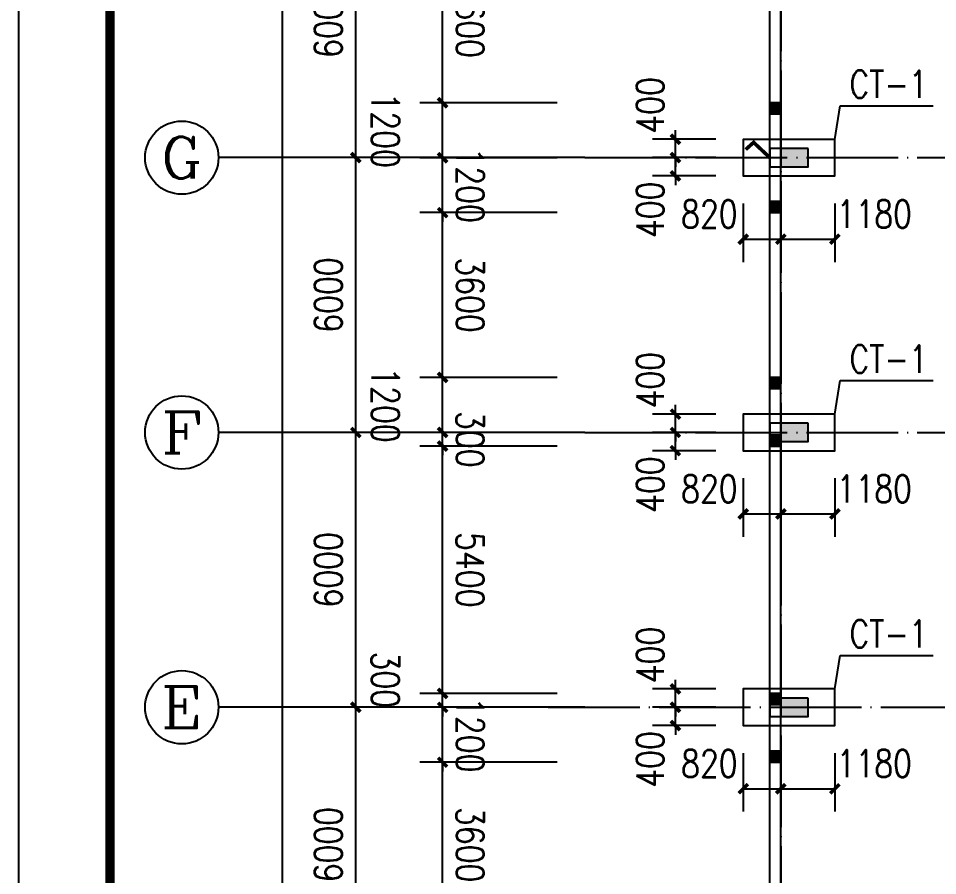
# Model space of a CAD drawing. Extents: x 31695611 to 39053694, y -59225 to 904195.
# Drawn here: x 38411260 to 38431330, y 808582 to 827300 of the extents above; entities that cross this region are included whole.
import ezdxf
from ezdxf.enums import TextEntityAlignment as Align

# ---------------------------------------------------------------- set-up
doc = ezdxf.new("R2010")
doc.units = 0
doc.header["$LTSCALE"] = 1000
doc.header["$MEASUREMENT"] = 0
doc.linetypes.add('ACAD_ISO04W100', pattern=[30.5, 24, -3, 0.5, -3])
doc.linetypes.add('DOTE', pattern=[2.42, 2, -0.2, 0.02, -0.2])
doc.layers.get('0').update_dxf_attribs({"linetype": 'CONTINUOUS'})
doc.layers.get('DEFPOINTS').update_dxf_attribs({"linetype": 'CONTINUOUS'})
for name, color, linetype in [('1506', 2, 'CONTINUOUS'), ('AXIS', 3, 'CONTINUOUS'), ('AXIS_TEXT', 7, 'CONTINUOUS'), ('COLUMN', 2, 'CONTINUOUS'), ('DOTE', 1, 'ACAD_ISO04W100'), ('PUB_DIM', 3, 'CONTINUOUS'), ('PUB_HATCH', 8, 'CONTINUOUS'), ('PUB_TITLE', 4, 'CONTINUOUS'), ('梁', 4, 'CONTINUOUS')]:
    doc.layers.add(name, color=color, linetype=linetype)
doc.styles.add('_TCH_AXIS', font='COMPLEX', dxfattribs={"bigfont": 'GBCBIG'})
doc.styles.add('COMPLEX', font='COMPLEX')
doc.styles.add('DIM_FONT', font='SIMPLEX.shx', dxfattribs={"width": 0.8})
doc.dimstyles.new('DIMN200', dxfattribs={"dimscale": 2, "dimtxt": 300, "dimasz": 100, "dimexe": 250, "dimexo": 300, "dimgap": 150, "dimtad": 1, "dimdec": 0, "dimzin": 0, "dimtxsty": 'DIM_FONT', "dimblk": 'ARCHTICK', "dimcen": 0.09, "dimclrt": 7, "dimazin": 3, "dimtfac": 1, "dimtdec": 0, "dimtix": 1, "dimtmove": 0, "dimatfit": 3, "dimtolj": 1, "dimtzin": 0})

# ---------------------------------------------------------------- blocks, each defined once
blk = doc.blocks.new('_ARCHTICK')
at = {"color": 0, "linetype": 'BYBLOCK', "const_width": 0.4}
blk.add_lwpolyline([(-0.5, -0.5), (0.5, 0.5)], dxfattribs=at)
blk = doc.blocks.new('*D165')
at = {"layer": 'AXIS', "color": 0}
for p, q in [((38423027, 811058), (38420022, 811058)), ((38420522, 807458), (38420522, 811058)), ((38423027, 807458), (38420022, 807458))]:
    blk.add_line(p, q, dxfattribs=at)
at = {"layer": 'DEFPOINTS', "color": 0}
for p in [(38420522, 811058), (38423627, 811058), (38423627, 807458)]:
    blk.add_point(p, dxfattribs=at)
at = {"layer": 'AXIS', "color": 0, "xscale": 200, "yscale": 200, "zscale": 200}
for p, rotation in [((38420522, 811058), 90.00010953963749), ((38420522, 807458), 270.0001095396375)]:
    blk.add_blockref('_ARCHTICK', p, dxfattribs=dict(at, rotation=rotation))
at = {"layer": 'AXIS', "color": 7, "insert": (38421122, 809258), "char_height": 600, "attachment_point": 5, "rotation": 270.0001, "style": 'DIM_FONT'}
blk.add_mtext('\\A1;3600', dxfattribs=at)
blk = doc.blocks.new('*D166')
at = {"layer": 'AXIS', "color": 0}
for p, q in [((38420522, 812258), (38420522, 812458)), ((38423027, 812258), (38420022, 812258)), ((38420522, 811058), (38420522, 812258)), ((38423027, 811058), (38420022, 811058)), ((38420522, 811058), (38420522, 810858))]:
    blk.add_line(p, q, dxfattribs=at)
at = {"layer": 'DEFPOINTS', "color": 0}
for p in [(38420522, 812258), (38423627, 812258), (38423627, 811058)]:
    blk.add_point(p, dxfattribs=at)
at = {"layer": 'AXIS', "color": 0, "xscale": 200, "yscale": 200, "zscale": 200}
for p, rotation in [((38420522, 812258), 270.0001095396524), ((38420522, 811058), 90.00010953965239)]:
    blk.add_blockref('_ARCHTICK', p, dxfattribs=dict(at, rotation=rotation))
at = {"layer": 'AXIS', "color": 7, "insert": (38421122, 811658), "char_height": 600, "attachment_point": 5, "rotation": 270.0001, "style": 'DIM_FONT'}
blk.add_mtext('\\A1;1200', dxfattribs=at)
blk = doc.blocks.new('*D167')
at = {"layer": 'AXIS', "color": 0}
for p, q in [((38420522, 812559), (38420522, 812759)), ((38423027, 812559), (38420022, 812559)), ((38420522, 812258), (38420522, 812559)), ((38423027, 812258), (38420022, 812258)), ((38420522, 812258), (38420522, 812058))]:
    blk.add_line(p, q, dxfattribs=at)
at = {"layer": 'DEFPOINTS', "color": 0}
for p in [(38420522, 812559), (38423627, 812559), (38423627, 812258)]:
    blk.add_point(p, dxfattribs=at)
at = {"layer": 'AXIS', "color": 0, "xscale": 200, "yscale": 200, "zscale": 200}
for p, rotation in [((38420522, 812559), 270.000109538971), ((38420522, 812258), 90.00010953897099)]:
    blk.add_blockref('_ARCHTICK', p, dxfattribs=dict(at, rotation=rotation))
at = {"layer": 'AXIS', "color": 7, "insert": (38419272, 812858), "char_height": 600, "attachment_point": 5, "rotation": 270.0001, "style": 'DIM_FONT'}
blk.add_mtext('\\A1;300', dxfattribs=at)
blk = doc.blocks.new('*D168')
at = {"layer": 'AXIS', "color": 0}
for p, q in [((38423027, 817959), (38420022, 817959)), ((38420522, 812559), (38420522, 817959)), ((38423027, 812559), (38420022, 812559))]:
    blk.add_line(p, q, dxfattribs=at)
at = {"layer": 'DEFPOINTS', "color": 0}
for p in [(38420522, 817959), (38423627, 817959), (38423627, 812559)]:
    blk.add_point(p, dxfattribs=at)
at = {"layer": 'AXIS', "color": 0, "xscale": 200, "yscale": 200, "zscale": 200}
for p, rotation in [((38420522, 817959), 90.00010953963375), ((38420522, 812559), 270.0001095396337)]:
    blk.add_blockref('_ARCHTICK', p, dxfattribs=dict(at, rotation=rotation))
at = {"layer": 'AXIS', "color": 7, "insert": (38421122, 815259), "char_height": 600, "attachment_point": 5, "rotation": 270.0001, "style": 'DIM_FONT'}
blk.add_mtext('\\A1;5400', dxfattribs=at)
blk = doc.blocks.new('*D169')
at = {"layer": 'AXIS', "color": 0}
for p, q in [((38420522, 818258), (38420522, 818458)), ((38423027, 818258), (38420022, 818258)), ((38420522, 817959), (38420522, 818258)), ((38423027, 817959), (38420022, 817959)), ((38420522, 817959), (38420522, 817759))]:
    blk.add_line(p, q, dxfattribs=at)
at = {"layer": 'DEFPOINTS', "color": 0}
for p in [(38420522, 818258), (38423627, 818258), (38423627, 817959)]:
    blk.add_point(p, dxfattribs=at)
at = {"layer": 'AXIS', "color": 0, "xscale": 200, "yscale": 200, "zscale": 200}
for p, rotation in [((38420522, 818258), 270.0001095401734), ((38420522, 817959), 90.0001095401734)]:
    blk.add_blockref('_ARCHTICK', p, dxfattribs=dict(at, rotation=rotation))
at = {"layer": 'AXIS', "color": 7, "insert": (38421122, 818108), "char_height": 600, "attachment_point": 5, "rotation": 270.0001, "style": 'DIM_FONT'}
blk.add_mtext('\\A1;300', dxfattribs=at)
blk = doc.blocks.new('*D170')
at = {"layer": 'AXIS', "color": 0}
for p, q in [((38423027, 819458), (38420022, 819458)), ((38420522, 818258), (38420522, 819458)), ((38423027, 818258), (38420022, 818258))]:
    blk.add_line(p, q, dxfattribs=at)
at = {"layer": 'DEFPOINTS', "color": 0}
for p in [(38420522, 819458), (38423627, 819458), (38423627, 818258)]:
    blk.add_point(p, dxfattribs=at)
at = {"layer": 'AXIS', "color": 0, "xscale": 200, "yscale": 200, "zscale": 200}
for p, rotation in [((38420522, 819458), 90.00010953950991), ((38420522, 818258), 270.0001095395099)]:
    blk.add_blockref('_ARCHTICK', p, dxfattribs=dict(at, rotation=rotation))
at = {"layer": 'AXIS', "color": 7, "insert": (38419272, 818858), "char_height": 600, "attachment_point": 5, "rotation": 270.0001, "style": 'DIM_FONT'}
blk.add_mtext('\\A1;1200', dxfattribs=at)
blk = doc.blocks.new('*D171')
at = {"layer": 'AXIS', "color": 0}
for p, q in [((38423027, 823058), (38420022, 823058)), ((38420522, 819458), (38420522, 823058)), ((38423027, 819458), (38420022, 819458))]:
    blk.add_line(p, q, dxfattribs=at)
at = {"layer": 'DEFPOINTS', "color": 0}
for p in [(38420522, 823058), (38423627, 823058), (38423627, 819458)]:
    blk.add_point(p, dxfattribs=at)
at = {"layer": 'AXIS', "color": 0, "xscale": 200, "yscale": 200, "zscale": 200}
for p, rotation in [((38420522, 823058), 90.00010953964679), ((38420522, 819458), 270.0001095396468)]:
    blk.add_blockref('_ARCHTICK', p, dxfattribs=dict(at, rotation=rotation))
at = {"layer": 'AXIS', "color": 7, "insert": (38421122, 821258), "char_height": 600, "attachment_point": 5, "rotation": 270.0001, "style": 'DIM_FONT'}
blk.add_mtext('\\A1;3600', dxfattribs=at)
blk = doc.blocks.new('*D172')
at = {"layer": 'AXIS', "color": 0}
for p, q in [((38420522, 824258), (38420522, 824458)), ((38423027, 824258), (38420022, 824258)), ((38420522, 823058), (38420522, 824258)), ((38423027, 823058), (38420022, 823058)), ((38420522, 823058), (38420522, 822858))]:
    blk.add_line(p, q, dxfattribs=at)
at = {"layer": 'DEFPOINTS', "color": 0}
for p in [(38420522, 824258), (38423627, 824258), (38423627, 823058)]:
    blk.add_point(p, dxfattribs=at)
at = {"layer": 'AXIS', "color": 0, "xscale": 200, "yscale": 200, "zscale": 200}
for p, rotation in [((38420522, 824258), 270.0001095394782), ((38420522, 823058), 90.00010953947816)]:
    blk.add_blockref('_ARCHTICK', p, dxfattribs=dict(at, rotation=rotation))
at = {"layer": 'AXIS', "color": 7, "insert": (38421122, 823658), "char_height": 600, "attachment_point": 5, "rotation": 270.0001, "style": 'DIM_FONT'}
blk.add_mtext('\\A1;1200', dxfattribs=at)
blk = doc.blocks.new('*D173')
at = {"layer": 'AXIS', "color": 0}
for p, q in [((38423027, 825458), (38420022, 825458)), ((38420522, 824258), (38420522, 825458)), ((38423027, 824258), (38420022, 824258))]:
    blk.add_line(p, q, dxfattribs=at)
at = {"layer": 'DEFPOINTS', "color": 0}
for p in [(38420522, 825458), (38423627, 825458), (38423627, 824258)]:
    blk.add_point(p, dxfattribs=at)
at = {"layer": 'AXIS', "color": 0, "xscale": 200, "yscale": 200, "zscale": 200}
for p, rotation in [((38420522, 825458), 90.00010953953175), ((38420522, 824258), 270.0001095395318)]:
    blk.add_blockref('_ARCHTICK', p, dxfattribs=dict(at, rotation=rotation))
at = {"layer": 'AXIS', "color": 7, "insert": (38419272, 824858), "char_height": 600, "attachment_point": 5, "rotation": 270.0001, "style": 'DIM_FONT'}
blk.add_mtext('\\A1;1200', dxfattribs=at)
blk = doc.blocks.new('*D174')
at = {"layer": 'AXIS', "color": 0}
for p, q in [((38423027, 829058), (38420022, 829058)), ((38420522, 825458), (38420522, 829058)), ((38423027, 825458), (38420022, 825458))]:
    blk.add_line(p, q, dxfattribs=at)
at = {"layer": 'DEFPOINTS', "color": 0}
for p in [(38420522, 829058), (38423627, 829058), (38423627, 825458)]:
    blk.add_point(p, dxfattribs=at)
at = {"layer": 'AXIS', "color": 0, "xscale": 200, "yscale": 200, "zscale": 200}
for p, rotation in [((38420522, 829058), 90.00010953963951), ((38420522, 825458), 270.0001095396395)]:
    blk.add_blockref('_ARCHTICK', p, dxfattribs=dict(at, rotation=rotation))
at = {"layer": 'AXIS', "color": 7, "insert": (38421122, 827258), "char_height": 600, "attachment_point": 5, "rotation": 270.0001, "style": 'DIM_FONT'}
blk.add_mtext('\\A1;3600', dxfattribs=at)
blk = doc.blocks.new('*D361')
at = {"layer": 'DEFPOINTS', "color": 0}
for p in [(38427087, 823859), (38427907, 823859), (38427907, 822479)]:
    blk.add_point(p, dxfattribs=at)
at = {"layer": 'PUB_DIM', "color": 0}
for p, q in [((38427087, 823259), (38427087, 821979)), ((38427907, 823259), (38427907, 821979)), ((38427087, 822479), (38427907, 822479))]:
    blk.add_line(p, q, dxfattribs=at)
at = {"layer": 'PUB_DIM', "color": 0, "xscale": 200, "yscale": 200, "zscale": 200, "rotation": 180}
blk.add_blockref('_ARCHTICK', (38427087, 822479), dxfattribs=at)
at = {"layer": 'PUB_DIM', "color": 0, "xscale": 200, "yscale": 200, "zscale": 200}
blk.add_blockref('_ARCHTICK', (38427907, 822479), dxfattribs=at)
at = {"layer": 'PUB_DIM', "color": 7, "insert": (38426347, 823029), "char_height": 600, "attachment_point": 5, "style": 'DIM_FONT'}
blk.add_mtext('\\A1;820', dxfattribs=at)
blk = doc.blocks.new('*D362')
at = {"layer": 'DEFPOINTS', "color": 0}
for p in [(38427907, 823859), (38429087, 823859), (38429087, 822479)]:
    blk.add_point(p, dxfattribs=at)
at = {"layer": 'PUB_DIM', "color": 0}
for p, q in [((38427907, 823259), (38427907, 821979)), ((38429087, 823259), (38429087, 821979)), ((38427907, 822479), (38429087, 822479))]:
    blk.add_line(p, q, dxfattribs=at)
at = {"layer": 'PUB_DIM', "color": 0, "xscale": 200, "yscale": 200, "zscale": 200, "rotation": 180}
blk.add_blockref('_ARCHTICK', (38427907, 822479), dxfattribs=at)
at = {"layer": 'PUB_DIM', "color": 0, "xscale": 200, "yscale": 200, "zscale": 200}
blk.add_blockref('_ARCHTICK', (38429087, 822479), dxfattribs=at)
at = {"layer": 'PUB_DIM', "color": 7, "insert": (38429947, 823029), "char_height": 600, "attachment_point": 5, "style": 'DIM_FONT'}
blk.add_mtext('\\A1;1180', dxfattribs=at)
blk = doc.blocks.new('*D363')
at = {"layer": 'DEFPOINTS', "color": 0}
for p in [(38425605, 824259), (38427087, 824259), (38427087, 823859)]:
    blk.add_point(p, dxfattribs=at)
at = {"layer": 'PUB_DIM', "color": 0}
for p, q in [((38425605, 824259), (38425605, 824459)), ((38426487, 824259), (38425105, 824259)), ((38425605, 823859), (38425605, 824259)), ((38426487, 823859), (38425105, 823859)), ((38425605, 823859), (38425605, 823659))]:
    blk.add_line(p, q, dxfattribs=at)
at = {"layer": 'PUB_DIM', "color": 0, "xscale": 200, "yscale": 200, "zscale": 200}
for p, rotation in [((38425605, 824259), 270), ((38425605, 823859), 90)]:
    blk.add_blockref('_ARCHTICK', p, dxfattribs=dict(at, rotation=rotation))
at = {"layer": 'PUB_DIM', "color": 7, "insert": (38425055, 823119), "char_height": 600, "attachment_point": 5, "rotation": 90, "style": 'DIM_FONT'}
blk.add_mtext('\\A1;400', dxfattribs=at)
blk = doc.blocks.new('*D364')
at = {"layer": 'DEFPOINTS', "color": 0}
for p in [(38425605, 824659), (38427087, 824659), (38427087, 824259)]:
    blk.add_point(p, dxfattribs=at)
at = {"layer": 'PUB_DIM', "color": 0}
for p, q in [((38425605, 824659), (38425605, 824859)), ((38426487, 824659), (38425105, 824659)), ((38425605, 824259), (38425605, 824659)), ((38426487, 824259), (38425105, 824259)), ((38425605, 824259), (38425605, 824059))]:
    blk.add_line(p, q, dxfattribs=at)
at = {"layer": 'PUB_DIM', "color": 0, "xscale": 200, "yscale": 200, "zscale": 200}
for p, rotation in [((38425605, 824659), 270), ((38425605, 824259), 90)]:
    blk.add_blockref('_ARCHTICK', p, dxfattribs=dict(at, rotation=rotation))
at = {"layer": 'PUB_DIM', "color": 7, "insert": (38425055, 825399), "char_height": 600, "attachment_point": 5, "rotation": 90, "style": 'DIM_FONT'}
blk.add_mtext('\\A1;400', dxfattribs=at)
blk = doc.blocks.new('*D369')
at = {"layer": 'DEFPOINTS', "color": 0}
for p in [(38427087, 817859), (38427907, 817859), (38427907, 816479)]:
    blk.add_point(p, dxfattribs=at)
at = {"layer": 'PUB_DIM', "color": 0}
for p, q in [((38427087, 817259), (38427087, 815979)), ((38427907, 817259), (38427907, 815979)), ((38427087, 816479), (38427907, 816479))]:
    blk.add_line(p, q, dxfattribs=at)
at = {"layer": 'PUB_DIM', "color": 0, "xscale": 200, "yscale": 200, "zscale": 200, "rotation": 180}
blk.add_blockref('_ARCHTICK', (38427087, 816479), dxfattribs=at)
at = {"layer": 'PUB_DIM', "color": 0, "xscale": 200, "yscale": 200, "zscale": 200}
blk.add_blockref('_ARCHTICK', (38427907, 816479), dxfattribs=at)
at = {"layer": 'PUB_DIM', "color": 7, "insert": (38426347, 817029), "char_height": 600, "attachment_point": 5, "style": 'DIM_FONT'}
blk.add_mtext('\\A1;820', dxfattribs=at)
blk = doc.blocks.new('*D370')
at = {"layer": 'DEFPOINTS', "color": 0}
for p in [(38427907, 817859), (38429087, 817859), (38429087, 816479)]:
    blk.add_point(p, dxfattribs=at)
at = {"layer": 'PUB_DIM', "color": 0}
for p, q in [((38427907, 817259), (38427907, 815979)), ((38429087, 817259), (38429087, 815979)), ((38427907, 816479), (38429087, 816479))]:
    blk.add_line(p, q, dxfattribs=at)
at = {"layer": 'PUB_DIM', "color": 0, "xscale": 200, "yscale": 200, "zscale": 200, "rotation": 180}
blk.add_blockref('_ARCHTICK', (38427907, 816479), dxfattribs=at)
at = {"layer": 'PUB_DIM', "color": 0, "xscale": 200, "yscale": 200, "zscale": 200}
blk.add_blockref('_ARCHTICK', (38429087, 816479), dxfattribs=at)
at = {"layer": 'PUB_DIM', "color": 7, "insert": (38429947, 817029), "char_height": 600, "attachment_point": 5, "style": 'DIM_FONT'}
blk.add_mtext('\\A1;1180', dxfattribs=at)
blk = doc.blocks.new('*D371')
at = {"layer": 'DEFPOINTS', "color": 0}
for p in [(38425605, 818259), (38427087, 818259), (38427087, 817859)]:
    blk.add_point(p, dxfattribs=at)
at = {"layer": 'PUB_DIM', "color": 0}
for p, q in [((38425605, 818259), (38425605, 818459)), ((38426487, 818259), (38425105, 818259)), ((38425605, 817859), (38425605, 818259)), ((38426487, 817859), (38425105, 817859)), ((38425605, 817859), (38425605, 817659))]:
    blk.add_line(p, q, dxfattribs=at)
at = {"layer": 'PUB_DIM', "color": 0, "xscale": 200, "yscale": 200, "zscale": 200}
for p, rotation in [((38425605, 818259), 270), ((38425605, 817859), 90)]:
    blk.add_blockref('_ARCHTICK', p, dxfattribs=dict(at, rotation=rotation))
at = {"layer": 'PUB_DIM', "color": 7, "insert": (38425055, 817119), "char_height": 600, "attachment_point": 5, "rotation": 90, "style": 'DIM_FONT'}
blk.add_mtext('\\A1;400', dxfattribs=at)
blk = doc.blocks.new('*D372')
at = {"layer": 'DEFPOINTS', "color": 0}
for p in [(38425605, 818659), (38427087, 818659), (38427087, 818259)]:
    blk.add_point(p, dxfattribs=at)
at = {"layer": 'PUB_DIM', "color": 0}
for p, q in [((38425605, 818659), (38425605, 818859)), ((38426487, 818659), (38425105, 818659)), ((38425605, 818259), (38425605, 818659)), ((38426487, 818259), (38425105, 818259)), ((38425605, 818259), (38425605, 818059))]:
    blk.add_line(p, q, dxfattribs=at)
at = {"layer": 'PUB_DIM', "color": 0, "xscale": 200, "yscale": 200, "zscale": 200}
for p, rotation in [((38425605, 818659), 270), ((38425605, 818259), 90)]:
    blk.add_blockref('_ARCHTICK', p, dxfattribs=dict(at, rotation=rotation))
at = {"layer": 'PUB_DIM', "color": 7, "insert": (38425055, 819399), "char_height": 600, "attachment_point": 5, "rotation": 90, "style": 'DIM_FONT'}
blk.add_mtext('\\A1;400', dxfattribs=at)
blk = doc.blocks.new('*D377')
at = {"layer": 'DEFPOINTS', "color": 0}
for p in [(38427087, 811859), (38427907, 811859), (38427907, 810479)]:
    blk.add_point(p, dxfattribs=at)
at = {"layer": 'PUB_DIM', "color": 0}
for p, q in [((38427087, 811259), (38427087, 809979)), ((38427907, 811259), (38427907, 809979)), ((38427087, 810479), (38427907, 810479))]:
    blk.add_line(p, q, dxfattribs=at)
at = {"layer": 'PUB_DIM', "color": 0, "xscale": 200, "yscale": 200, "zscale": 200, "rotation": 180}
blk.add_blockref('_ARCHTICK', (38427087, 810479), dxfattribs=at)
at = {"layer": 'PUB_DIM', "color": 0, "xscale": 200, "yscale": 200, "zscale": 200}
blk.add_blockref('_ARCHTICK', (38427907, 810479), dxfattribs=at)
at = {"layer": 'PUB_DIM', "color": 7, "insert": (38426347, 811029), "char_height": 600, "attachment_point": 5, "style": 'DIM_FONT'}
blk.add_mtext('\\A1;820', dxfattribs=at)
blk = doc.blocks.new('*D378')
at = {"layer": 'DEFPOINTS', "color": 0}
for p in [(38427907, 811859), (38429087, 811859), (38429087, 810479)]:
    blk.add_point(p, dxfattribs=at)
at = {"layer": 'PUB_DIM', "color": 0}
for p, q in [((38427907, 811259), (38427907, 809979)), ((38429087, 811259), (38429087, 809979)), ((38427907, 810479), (38429087, 810479))]:
    blk.add_line(p, q, dxfattribs=at)
at = {"layer": 'PUB_DIM', "color": 0, "xscale": 200, "yscale": 200, "zscale": 200, "rotation": 180}
blk.add_blockref('_ARCHTICK', (38427907, 810479), dxfattribs=at)
at = {"layer": 'PUB_DIM', "color": 0, "xscale": 200, "yscale": 200, "zscale": 200}
blk.add_blockref('_ARCHTICK', (38429087, 810479), dxfattribs=at)
at = {"layer": 'PUB_DIM', "color": 7, "insert": (38429947, 811029), "char_height": 600, "attachment_point": 5, "style": 'DIM_FONT'}
blk.add_mtext('\\A1;1180', dxfattribs=at)
blk = doc.blocks.new('*D379')
at = {"layer": 'DEFPOINTS', "color": 0}
for p in [(38425605, 812259), (38427087, 812259), (38427087, 811859)]:
    blk.add_point(p, dxfattribs=at)
at = {"layer": 'PUB_DIM', "color": 0}
for p, q in [((38425605, 812259), (38425605, 812459)), ((38426487, 812259), (38425105, 812259)), ((38425605, 811859), (38425605, 812259)), ((38426487, 811859), (38425105, 811859)), ((38425605, 811859), (38425605, 811659))]:
    blk.add_line(p, q, dxfattribs=at)
at = {"layer": 'PUB_DIM', "color": 0, "xscale": 200, "yscale": 200, "zscale": 200}
for p, rotation in [((38425605, 812259), 270), ((38425605, 811859), 90)]:
    blk.add_blockref('_ARCHTICK', p, dxfattribs=dict(at, rotation=rotation))
at = {"layer": 'PUB_DIM', "color": 7, "insert": (38425055, 811119), "char_height": 600, "attachment_point": 5, "rotation": 90, "style": 'DIM_FONT'}
blk.add_mtext('\\A1;400', dxfattribs=at)
blk = doc.blocks.new('*D380')
at = {"layer": 'DEFPOINTS', "color": 0}
for p in [(38425605, 812659), (38427087, 812659), (38427087, 812259)]:
    blk.add_point(p, dxfattribs=at)
at = {"layer": 'PUB_DIM', "color": 0}
for p, q in [((38425605, 812659), (38425605, 812859)), ((38426487, 812659), (38425105, 812659)), ((38425605, 812259), (38425605, 812659)), ((38426487, 812259), (38425105, 812259)), ((38425605, 812259), (38425605, 812059))]:
    blk.add_line(p, q, dxfattribs=at)
at = {"layer": 'PUB_DIM', "color": 0, "xscale": 200, "yscale": 200, "zscale": 200}
for p, rotation in [((38425605, 812659), 270), ((38425605, 812259), 90)]:
    blk.add_blockref('_ARCHTICK', p, dxfattribs=dict(at, rotation=rotation))
at = {"layer": 'PUB_DIM', "color": 7, "insert": (38425055, 813399), "char_height": 600, "attachment_point": 5, "rotation": 90, "style": 'DIM_FONT'}
blk.add_mtext('\\A1;400', dxfattribs=at)
blk = doc.blocks.new('*D604')
at = {"layer": 'AXIS', "color": 0}
for p, q in [((38423027, 812259), (38418127, 812259)), ((38418627, 806259), (38418627, 812259)), ((38423027, 806259), (38418127, 806259))]:
    blk.add_line(p, q, dxfattribs=at)
at = {"layer": 'DEFPOINTS', "color": 0}
for p in [(38418627, 812259), (38423627, 812259), (38423627, 806259)]:
    blk.add_point(p, dxfattribs=at)
at = {"layer": 'AXIS', "color": 0, "xscale": 200, "yscale": 200, "zscale": 200}
for p, rotation in [((38418627, 812259), 89.99989046034315), ((38418627, 806259), 269.9998904603431)]:
    blk.add_blockref('_ARCHTICK', p, dxfattribs=dict(at, rotation=rotation))
at = {"layer": 'AXIS', "color": 7, "insert": (38418027, 809259), "char_height": 600, "attachment_point": 5, "rotation": 89.9999, "style": 'DIM_FONT'}
blk.add_mtext('\\A1;6000', dxfattribs=at)
blk = doc.blocks.new('*D605')
at = {"layer": 'AXIS', "color": 0}
for p, q in [((38423027, 818259), (38418127, 818259)), ((38418627, 812259), (38418627, 818259)), ((38423027, 812259), (38418127, 812259))]:
    blk.add_line(p, q, dxfattribs=at)
at = {"layer": 'DEFPOINTS', "color": 0}
for p in [(38418627, 818259), (38423627, 818259), (38423627, 812259)]:
    blk.add_point(p, dxfattribs=at)
at = {"layer": 'AXIS', "color": 0, "xscale": 200, "yscale": 200, "zscale": 200}
for p, rotation in [((38418627, 818259), 89.9998904604143), ((38418627, 812259), 269.9998904604143)]:
    blk.add_blockref('_ARCHTICK', p, dxfattribs=dict(at, rotation=rotation))
at = {"layer": 'AXIS', "color": 7, "insert": (38418027, 815259), "char_height": 600, "attachment_point": 5, "rotation": 89.9999, "style": 'DIM_FONT'}
blk.add_mtext('\\A1;6000', dxfattribs=at)
blk = doc.blocks.new('*D606')
at = {"layer": 'AXIS', "color": 0}
for p, q in [((38423027, 824259), (38418127, 824259)), ((38418627, 818259), (38418627, 824259)), ((38423027, 818259), (38418127, 818259))]:
    blk.add_line(p, q, dxfattribs=at)
at = {"layer": 'DEFPOINTS', "color": 0}
for p in [(38418627, 824259), (38423627, 824259), (38423627, 818259)]:
    blk.add_point(p, dxfattribs=at)
at = {"layer": 'AXIS', "color": 0, "xscale": 200, "yscale": 200, "zscale": 200}
for p, rotation in [((38418627, 824259), 89.99989046034315), ((38418627, 818259), 269.9998904603431)]:
    blk.add_blockref('_ARCHTICK', p, dxfattribs=dict(at, rotation=rotation))
at = {"layer": 'AXIS', "color": 7, "insert": (38418027, 821259), "char_height": 600, "attachment_point": 5, "rotation": 89.9999, "style": 'DIM_FONT'}
blk.add_mtext('\\A1;6000', dxfattribs=at)
blk = doc.blocks.new('*D607')
at = {"layer": 'AXIS', "color": 0}
for p, q in [((38423027, 830259), (38418127, 830259)), ((38418627, 824259), (38418627, 830259)), ((38423027, 824259), (38418127, 824259))]:
    blk.add_line(p, q, dxfattribs=at)
at = {"layer": 'DEFPOINTS', "color": 0}
for p in [(38418627, 830259), (38423627, 830259), (38423627, 824259)]:
    blk.add_point(p, dxfattribs=at)
at = {"layer": 'AXIS', "color": 0, "xscale": 200, "yscale": 200, "zscale": 200}
for p, rotation in [((38418627, 830259), 89.99989046034315), ((38418627, 824259), 269.9998904603431)]:
    blk.add_blockref('_ARCHTICK', p, dxfattribs=dict(at, rotation=rotation))
at = {"layer": 'AXIS', "color": 7, "insert": (38418027, 827259), "char_height": 600, "attachment_point": 5, "rotation": 89.9999, "style": 'DIM_FONT'}
blk.add_mtext('\\A1;6000', dxfattribs=at)
blk = doc.blocks.new('*D616')
at = {"layer": 'AXIS', "color": 0}
for p, q in [((38423027, 878259), (38416527, 878259)), ((38417027, 788259), (38417027, 878259)), ((38423027, 788259), (38416527, 788259))]:
    blk.add_line(p, q, dxfattribs=at)
at = {"layer": 'DEFPOINTS', "color": 0}
for p in [(38417027, 878259), (38423627, 878259), (38423627, 788259)]:
    blk.add_point(p, dxfattribs=at)
at = {"layer": 'AXIS', "color": 0, "xscale": 200, "yscale": 200, "zscale": 200}
for p, rotation in [((38417027, 878259), 89.99989046036686), ((38417027, 788259), 269.9998904603668)]:
    blk.add_blockref('_ARCHTICK', p, dxfattribs=dict(at, rotation=rotation))
at = {"layer": 'AXIS', "color": 7, "insert": (38416427, 833259), "char_height": 600, "attachment_point": 5, "rotation": 89.9999, "style": 'DIM_FONT'}
blk.add_mtext('\\A1;90000', dxfattribs=at)
blk = doc.blocks.new('_AXISO')
blk.add_circle((0, 0), 0.5)
at = {"layer": 'AXIS_TEXT', "style": 'COMPLEX', "width": 1.041667}
blk.add_attdef('A', text='', height=0.56, dxfattribs=at).set_placement((-0.25, -0.28), (0.25, -0.28), align=Align.FIT)

msp = doc.modelspace()

# ---------------------------------------------------------------- hatches: boundary and pattern name
at = {"layer": 'PUB_HATCH'}
for points in [[(38427666.7, 825458.4), (38427666.7, 825218.4), (38427906.7, 825218.4), (38427906.7, 825458.4)], [(38427906.7, 824058.5), (38428506.7, 824058.5), (38428506.7, 824458.5), (38427906.7, 824458.5)], [(38427666.7, 823298.4), (38427666.7, 823058.4), (38427906.7, 823058.4), (38427906.7, 823298.4)], [(38427666.7, 819458.4), (38427666.7, 819218.4), (38427906.7, 819218.4), (38427906.7, 819458.4)], [(38427906.7, 818058.5), (38428506.7, 818058.5), (38428506.7, 818458.5), (38427906.7, 818458.5)], [(38427666.7, 818198.5), (38427666.7, 817958.5), (38427906.7, 817958.5), (38427906.7, 818198.5)], [(38427666.7, 812558.5), (38427666.7, 812318.5), (38427906.7, 812318.5), (38427906.7, 812558.5)], [(38427906.7, 812058.5), (38428506.7, 812058.5), (38428506.7, 812458.5), (38427906.7, 812458.5)], [(38427666.7, 811298.4), (38427666.7, 811058.4), (38427906.7, 811058.4), (38427906.7, 811298.4)]]:
    msp.add_hatch(color=256, dxfattribs=at).paths.add_polyline_path(points)

# ---------------------------------------------------------------- linework, layer by layer
for p, q in [((38429086.7, 824658.6), (38429199.2, 825390.5)), ((38429199.2, 825390.5), (38431234.9, 825390.5)), ((38429086.7, 818658.6), (38429199.2, 819390.5)), ((38429199.2, 819390.5), (38431234.9, 819390.5)), ((38429086.7, 812658.6), (38429199.2, 813390.5)), ((38429199.2, 813390.5), (38431234.9, 813390.5))]:
    msp.add_line(p, q)
at = {"const_width": 80}
msp.add_lwpolyline([(38427666.6, 824258.6), (38427312.4, 824591.5), (38427140.3, 824436.3)], dxfattribs=at)
for points in [[(38428506.7, 824458.5), (38427666.7, 824458.5), (38427666.7, 824058.5), (38428506.7, 824058.5)], [(38428506.7, 818458.5), (38427666.7, 818458.5), (38427666.7, 818058.5), (38428506.7, 818058.5)], [(38427666.7, 818198.5), (38427666.7, 817958.5), (38427906.7, 817958.5), (38427906.7, 818198.5)], [(38427666.7, 812558.5), (38427666.7, 812318.5), (38427906.7, 812318.5), (38427906.7, 812558.5)], [(38428506.7, 812458.5), (38427666.7, 812458.5), (38427666.7, 812058.5), (38428506.7, 812058.5)]]:
    msp.add_lwpolyline(points, close=True)
at = {"layer": '1506'}
for points in [[(38429086.7, 824658.6), (38427086.7, 824658.6), (38427086.7, 823858.6), (38429086.7, 823858.6), (38429086.7, 824658.6)], [(38429086.7, 818658.6), (38427086.7, 818658.6), (38427086.7, 817858.6), (38429086.7, 817858.6), (38429086.7, 818658.6)], [(38429086.7, 812658.6), (38427086.7, 812658.6), (38427086.7, 811858.6), (38429086.7, 811858.6), (38429086.7, 812658.6)]]:
    msp.add_lwpolyline(points, dxfattribs=at)
at = {"layer": 'AXIS'}
for p, q in [((38423627.2, 824258.6), (38415627.2, 824258.6)), ((38423627.2, 818258.6), (38415627.2, 818258.6)), ((38423627.2, 812258.6), (38415627.2, 812258.6))]:
    msp.add_line(p, q, dxfattribs=at)
at = {"layer": 'COLUMN'}
for p, q in [((38427666.7, 825458.4), (38427666.7, 825218.4)), ((38427906.7, 825458.4), (38427666.7, 825458.4)), ((38427906.7, 825218.4), (38427906.7, 825458.4)), ((38427666.7, 825218.4), (38427906.7, 825218.4)), ((38428506.7, 824458.5), (38427906.7, 824458.5)), ((38427906.7, 824458.5), (38427906.7, 824058.5)), ((38428506.7, 824058.5), (38428506.7, 824458.5)), ((38427906.7, 824058.5), (38428506.7, 824058.5)), ((38427666.7, 823298.4), (38427666.7, 823058.4)), ((38427906.7, 823298.4), (38427666.7, 823298.4)), ((38427906.7, 823058.4), (38427906.7, 823298.4)), ((38427666.7, 823058.4), (38427906.7, 823058.4)), ((38427666.7, 819458.4), (38427666.7, 819218.4)), ((38427906.7, 819458.4), (38427666.7, 819458.4)), ((38427906.7, 819218.4), (38427906.7, 819458.4)), ((38427666.7, 819218.4), (38427906.7, 819218.4)), ((38428506.7, 818458.5), (38427906.7, 818458.5)), ((38427906.7, 818458.5), (38427906.7, 818058.5)), ((38428506.7, 818058.5), (38428506.7, 818458.5)), ((38427666.7, 818198.5), (38427666.7, 817958.5)), ((38427906.7, 818198.5), (38427666.7, 818198.5)), ((38427906.7, 817958.5), (38427906.7, 818198.5)), ((38427666.7, 817958.5), (38427906.7, 817958.5)), ((38427906.7, 818058.5), (38428506.7, 818058.5)), ((38427666.7, 812558.5), (38427666.7, 812318.5)), ((38427906.7, 812558.5), (38427666.7, 812558.5)), ((38427906.7, 812318.5), (38427906.7, 812558.5)), ((38428506.7, 812458.5), (38427906.7, 812458.5)), ((38427906.7, 812458.5), (38427906.7, 812058.5)), ((38428506.7, 812058.5), (38428506.7, 812458.5)), ((38427666.7, 812318.5), (38427906.7, 812318.5)), ((38427906.7, 812058.5), (38428506.7, 812058.5)), ((38427666.7, 811298.4), (38427666.7, 811058.4)), ((38427906.7, 811298.4), (38427666.7, 811298.4)), ((38427906.7, 811058.4), (38427906.7, 811298.4)), ((38427666.7, 811058.4), (38427906.7, 811058.4))]:
    msp.add_line(p, q, dxfattribs=at)
at = {"layer": 'DOTE', "linetype": 'DOTE'}
for p, q in [((38427906.7, 884242.1), (38427906.7, 784664.7)), ((38423627.2, 824258.6), (38463492.5, 824258.5)), ((38423627.2, 818258.6), (38463492.5, 818258.5)), ((38422827.2, 812258.6), (38462692.5, 812258.5))]:
    msp.add_line(p, q, dxfattribs=at)
at = {"layer": 'PUB_TITLE'}
msp.add_lwpolyline([(38411259.9, 755595.5), (38495259.9, 755595.5), (38495259.9, 904195.5), (38411259.9, 904195.5)], close=True, dxfattribs=at)
at = {"layer": 'PUB_TITLE', "const_width": 200}
msp.add_lwpolyline([(38413259.9, 757595.5), (38493259.9, 757595.5), (38493259.9, 899195.5), (38413259.9, 899195.5)], close=True, dxfattribs=at)
at = {"layer": '梁'}
for points in [[(38427666.7, 878498.6), (38458146.7, 878498.6), (38458146.7, 788018.5), (38427666.7, 788018.5)], [(38427906.7, 878258.6), (38457906.7, 878258.6), (38457906.7, 788258.5), (38427906.7, 788258.5)]]:
    msp.add_lwpolyline(points, close=True, dxfattribs=at)

# ---------------------------------------------------------------- block references
at = {"layer": 'AXIS'}
ref = msp.add_blockref('_AXISO', (38414827.2, 824258.6), dxfattribs=dict(at, xscale=1600, yscale=1600, zscale=1600))
ref.add_attrib('A', 'G', dxfattribs={"layer": 'AXIS_TEXT', "height": 905.1, "style": '_TCH_AXIS', "width": 1.166667}).set_placement((38414374.6, 823806.1), (38415279.7, 823806.1), align=Align.FIT)
ref = msp.add_blockref('_AXISO', (38414827.2, 818258.6), dxfattribs=dict(at, xscale=1600, yscale=1600, zscale=1600))
ref.add_attrib('A', 'F', dxfattribs={"layer": 'AXIS_TEXT', "height": 905.1, "style": '_TCH_AXIS', "width": 1.3125}).set_placement((38414374.6, 817806.1), (38415279.7, 817806.1), align=Align.FIT)
ref = msp.add_blockref('_AXISO', (38414827.2, 812258.6), dxfattribs=dict(at, xscale=1600, yscale=1600, zscale=1600))
ref.add_attrib('A', 'E', dxfattribs={"layer": 'AXIS_TEXT', "height": 905.1, "style": '_TCH_AXIS', "width": 1.3125}).set_placement((38414374.6, 811806.1), (38415279.7, 811806.1), align=Align.FIT)

# ---------------------------------------------------------------- texts
at = {"style": 'DIM_FONT', "width": 0.8}
for p in [(38429405.2, 825563.4), (38429405.2, 819563.4), (38429405.2, 813563.4)]:
    msp.add_text('CT-1', height=600, dxfattribs=at).set_placement(p)

# ---------------------------------------------------------------- dimensions: what is measured, and where the dimension line sits
at = {"layer": 'AXIS'}
for p1, p2, distance, picture, middle in [((38423627.1, 788258.6), (38423627.3, 878258.6), 6600, '*D616', (38416427.2, 833258.6)), ((38423627.2, 824258.6), (38423627.2, 830258.6), 5000, '*D607', (38418027.2, 827258.6)), ((38423627.4, 825458.5), (38423627.3, 829058.5), 3104.9, '*D174', (38421122.4, 827258.4)), ((38423627.4, 823058.5), (38423627.4, 824258.4), 3104.9, '*D172', (38421122.5, 823658.4)), ((38423627.2, 818258.6), (38423627.2, 824258.6), 5000, '*D606', (38418027.2, 821258.6)), ((38423627.4, 819458.5), (38423627.4, 823058.5), 3104.9, '*D171', (38421122.5, 821258.4)), ((38423627.4, 817958.5), (38423627.4, 818258.4), 3104.9, '*D169', (38421122.5, 818108.5)), ((38423627.2, 812258.6), (38423627.2, 818258.6), 5000, '*D605', (38418027.2, 815258.6)), ((38423627.4, 812558.5), (38423627.4, 817958.5), 3104.9, '*D168', (38421122.5, 815258.5)), ((38423627.4, 811058.5), (38423627.4, 812258.4), 3104.9, '*D166', (38421122.5, 811658.4)), ((38423627.2, 806258.6), (38423627.2, 812258.6), 5000, '*D604', (38418027.2, 809258.6)), ((38423627.4, 807458.5), (38423627.4, 811058.5), 3104.9, '*D165', (38421122.5, 809258.4))]:
    dim = msp.add_aligned_dim(p1=p1, p2=p2, distance=distance, dimstyle='DIMN200', dxfattribs=at)
    dim.commit()
    dim.dimension.update_dxf_attribs({"geometry": picture, "text_midpoint": middle})
for base, p1, p2, picture, middle in [((38420522.4, 825458.4), (38423627.4, 824258.4), (38423627.4, 825458.5), '*D173', (38419272.4, 824858.4)), ((38420522.5, 819458.4), (38423627.4, 818258.4), (38423627.4, 819458.5), '*D170', (38419272.5, 818858.4)), ((38420522.5, 812558.5), (38423627.4, 812258.4), (38423627.4, 812558.5), '*D167', (38419272.5, 812858.4))]:
    dim = msp.add_linear_dim(base=base, p1=p1, p2=p2, angle=90.00011, dimstyle='DIMN200', dxfattribs=at)
    dim.commit()
    dim.dimension.update_dxf_attribs({"geometry": picture, "text_midpoint": middle, "dimtype": 129})
at = {"layer": 'PUB_DIM'}
for base, p1, p2, angle, picture, middle in [((38425605.2, 824658.6), (38427086.7, 824258.6), (38427086.7, 824658.6), 90, '*D364', (38425055.2, 825398.6)), ((38425605.2, 824258.6), (38427086.7, 823858.6), (38427086.7, 824258.6), 90, '*D363', (38425055.2, 823118.6)), ((38427906.7, 822478.6), (38427086.7, 823858.6), (38427906.7, 823858.6), 0, '*D361', (38426346.7, 823028.6)), ((38429086.7, 822478.6), (38427906.7, 823858.6), (38429086.7, 823858.6), 0, '*D362', (38429946.7, 823028.6)), ((38425605.2, 818658.6), (38427086.7, 818258.6), (38427086.7, 818658.6), 90, '*D372', (38425055.2, 819398.6)), ((38425605.2, 818258.6), (38427086.7, 817858.6), (38427086.7, 818258.6), 90, '*D371', (38425055.2, 817118.6)), ((38427906.7, 816478.6), (38427086.7, 817858.6), (38427906.7, 817858.6), 0, '*D369', (38426346.7, 817028.6)), ((38429086.7, 816478.6), (38427906.7, 817858.6), (38429086.7, 817858.6), 0, '*D370', (38429946.7, 817028.6)), ((38425605.2, 812658.6), (38427086.7, 812258.6), (38427086.7, 812658.6), 90, '*D380', (38425055.2, 813398.6)), ((38425605.2, 812258.6), (38427086.7, 811858.6), (38427086.7, 812258.6), 90, '*D379', (38425055.2, 811118.6)), ((38427906.7, 810478.6), (38427086.7, 811858.6), (38427906.7, 811858.6), 0, '*D377', (38426346.7, 811028.6)), ((38429086.7, 810478.6), (38427906.7, 811858.6), (38429086.7, 811858.6), 0, '*D378', (38429946.7, 811028.6))]:
    dim = msp.add_linear_dim(base=base, p1=p1, p2=p2, angle=angle, dimstyle='DIMN200', dxfattribs=at)
    dim.commit()
    dim.dimension.update_dxf_attribs({"geometry": picture, "text_midpoint": middle, "dimtype": 129})

doc.saveas('drawing.dxf')
